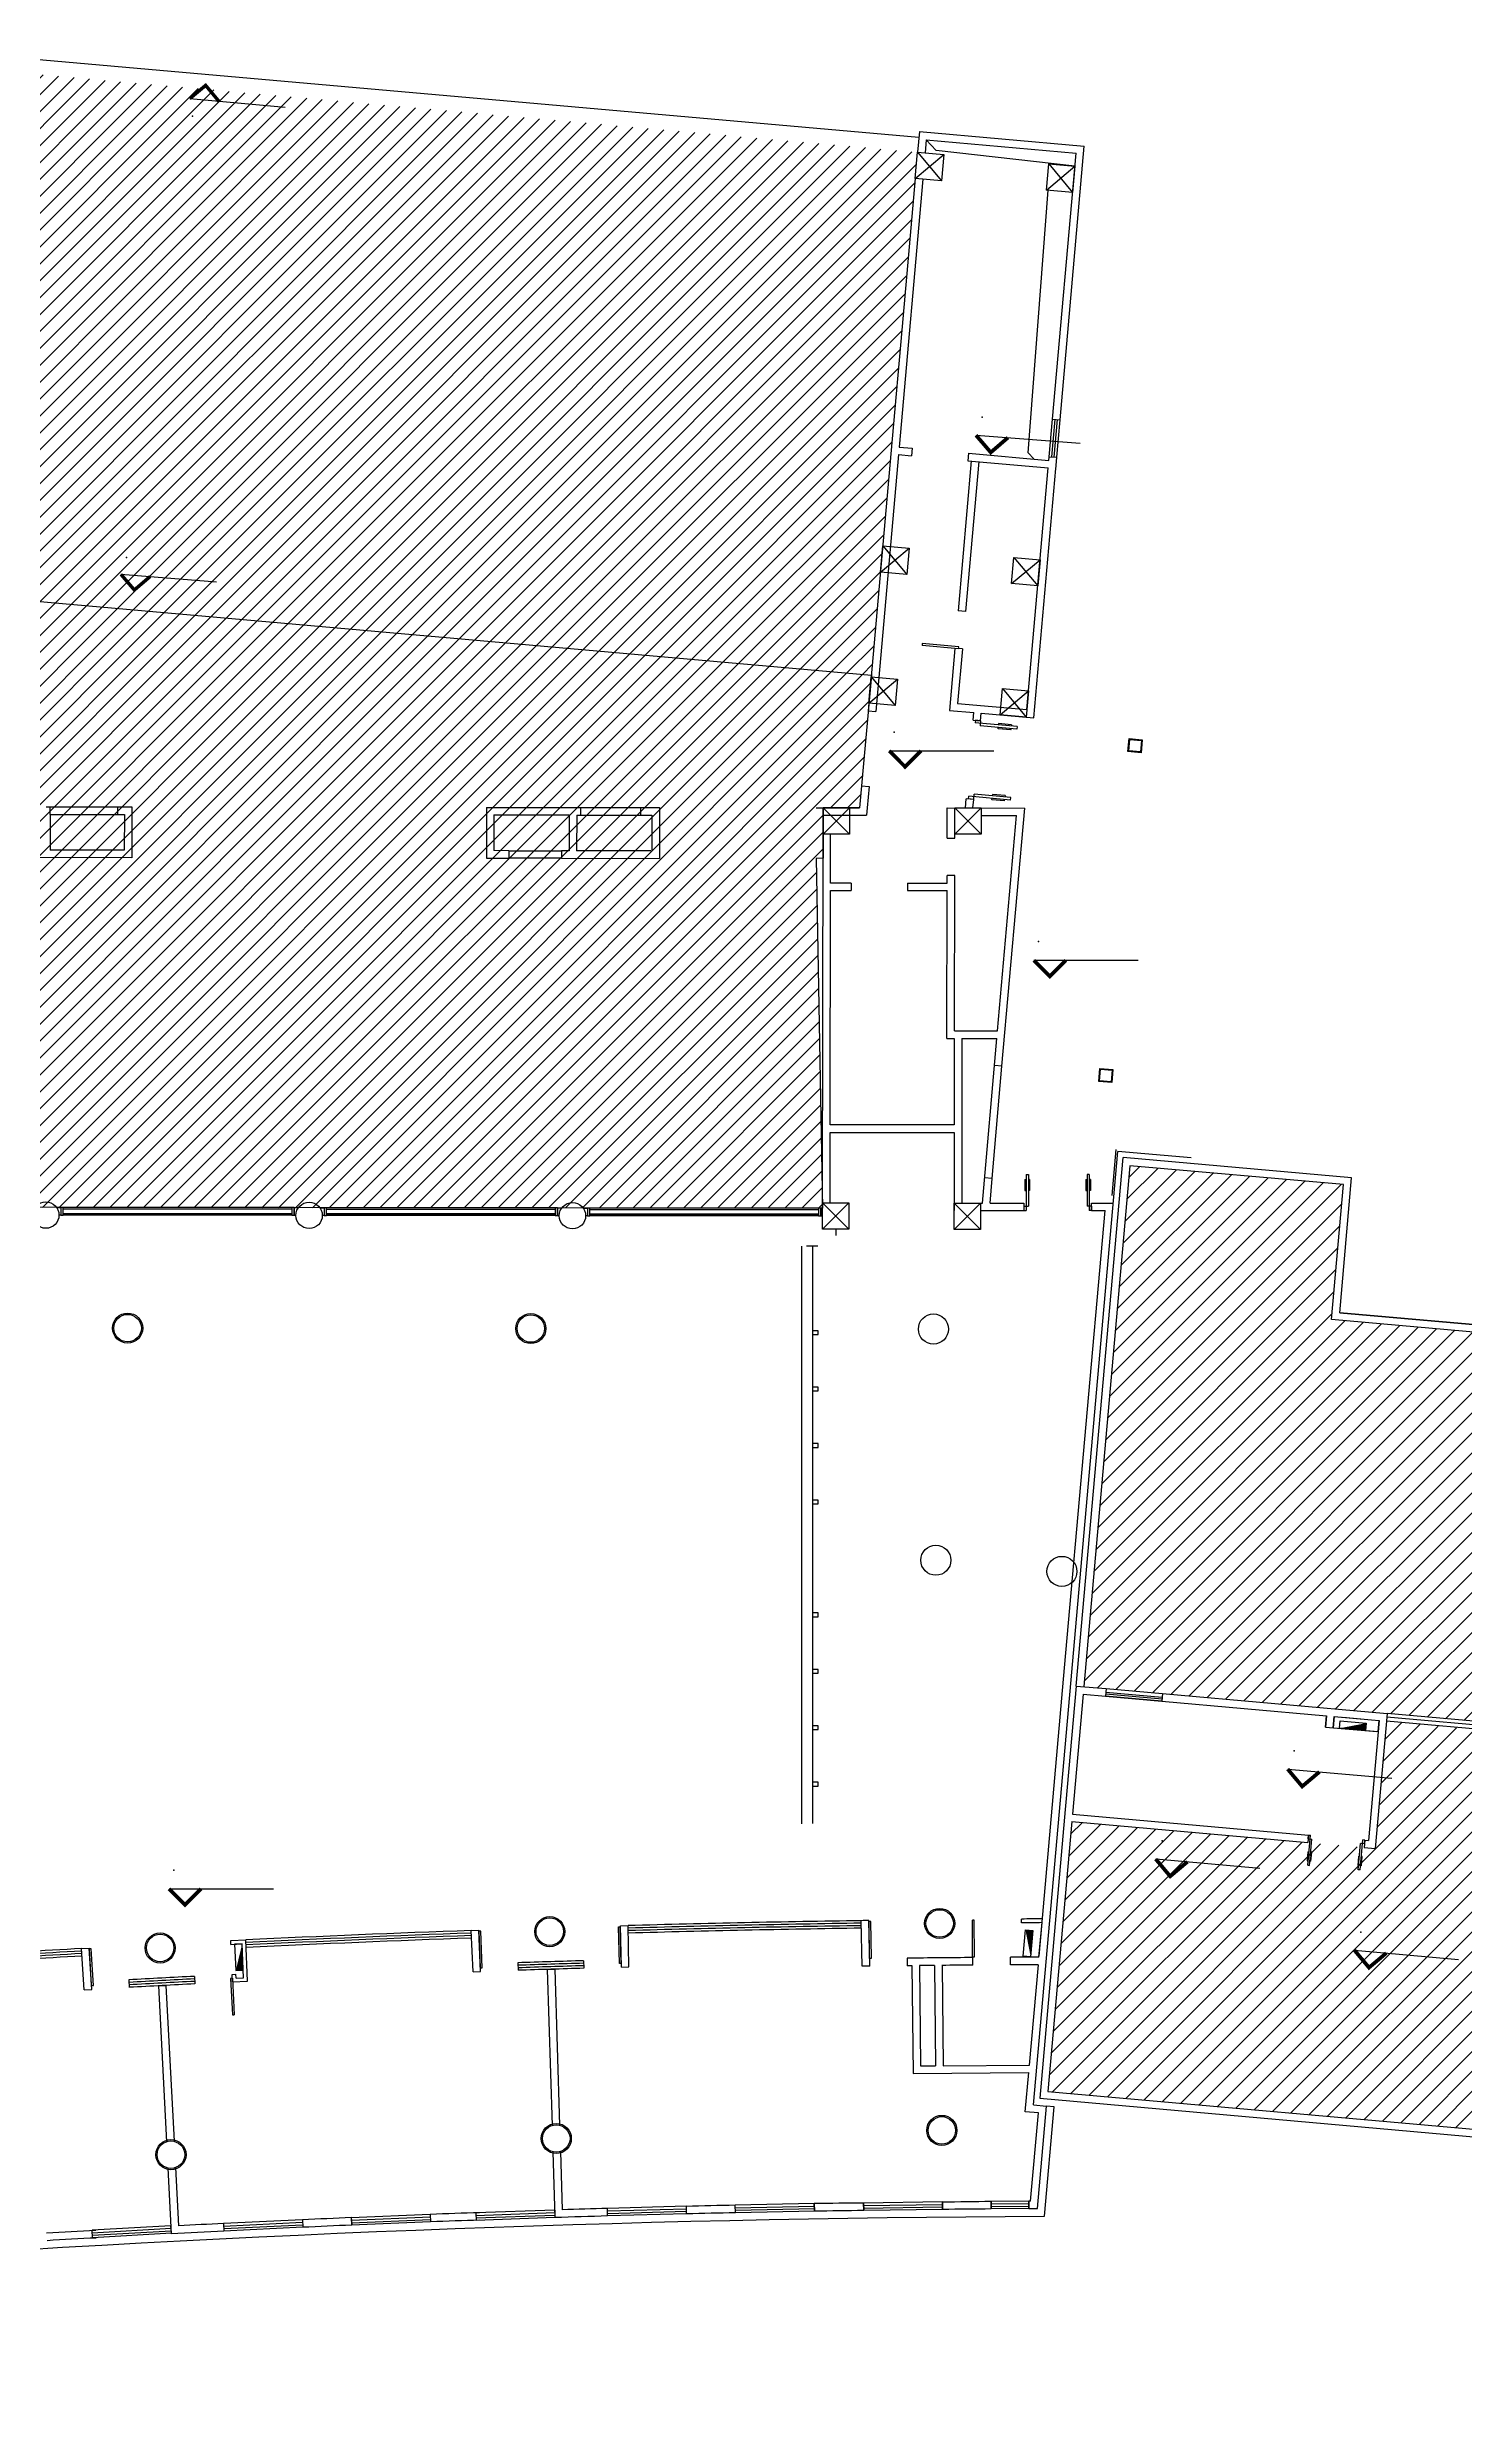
# Model space of a CAD drawing. Header units: millimetres. Extents: x -28081 to 11848482, y -6212777 to 128443.
# Drawn here: x 40840 to 78531, y -4922 to 57635 of the extents above; entities that cross this region are included whole.
import ezdxf

# ---------------------------------------------------------------- set-up
doc = ezdxf.new("R2010")
doc.units = ezdxf.units.MM
doc.header["$LTSCALE"] = 10
for name, color, linetype in [('A—\\M+5C3C5\\M+5B4B0', 135, 'Continuous'), ('A—\\M+5C7BD\\M+5CCE5', 7, 'Continuous'), ('E1-RV-5F$0$$2$A-WALL', 7, 'Continuous')]:
    doc.layers.add(name, color=color, linetype=linetype)
pattern_1 = [(45, (-6071.9, -5118.9), (-265.165, 265.165), [])]

msp = doc.modelspace()

# ---------------------------------------------------------------- hatches: boundary and pattern name
h = msp.add_hatch()
h.set_pattern_fill('ANSI31', color=8, scale=100, style=0)
edge = h.paths.add_edge_path()
edge.add_line((36783, 57188), (35559, 43348))
edge.add_line((35559, 43348), (62752, 40943))
edge.add_line((62752, 40943), (63981, 54839))
edge.add_line((63981, 54839), (36787, 57245))
h = msp.add_hatch()
h.set_pattern_fill('ANSI31', color=8, scale=100, style=0)
h.paths.add_polyline_path([(10150, 23512), (9461, 26769), (9715, 26823), (9359, 28506), (9104, 28452), (8815, 29822), (15271, 31189), (13932, 38239), (14030, 38260), (13984, 38480), (23210, 40433), (23488, 43581), (35565, 42514), (35638, 43341), (62752, 40943), (62438, 37419), (61469, 37420), (61468, 36081), (61286, 36069), (61457, 26776), (27093, 26809), (26494, 26767), (10192, 23316)])
h = msp.add_hatch()
h.set_pattern_fill('ANSI31', color=8, scale=3000, style=0)
h.set_pattern_definition(pattern_1)
edge = h.paths.add_edge_path()
edge.add_line((69626, 27906), (75303, 27403))
edge.add_line((75303, 27403), (74985, 23817))
edge.add_line((74985, 23817), (80564, 23322))
edge.add_line((80564, 23322), (79654, 13063))
edge.add_line((79654, 13063), (68398, 14061))
edge.add_line((68398, 14061), (69626, 27906))
h = msp.add_hatch()
h.set_pattern_fill('ANSI31', color=8, scale=3000, style=0)
h.set_pattern_definition(pattern_1)
edge = h.paths.add_edge_path()
edge.add_line((76449, 13146), (76149, 9759))
edge.add_line((76149, 9759), (68080, 10475))
edge.add_line((68080, 10475), (67444, 3303))
edge.add_line((67444, 3303), (78700, 2305))
edge.add_line((78700, 2305), (79635, 12850))
edge.add_line((79635, 12850), (76448, 13132))

# ---------------------------------------------------------------- linework, layer by layer
at = {"color": 1}
for p, q in [((44633, 56265), (47169, 56037)), ((65535, 47318), (68306, 47112)), ((42802, 43624), (45341, 43426)), ((63226, 38932), (66004, 38932)), ((67071, 33364), (69849, 33364)), ((73819, 11870), (76586, 11628)), ((70310, 9481), (73077, 9239)), ((44082, 8688), (46860, 8688)), ((75596, 7054), (78363, 6812))]:
    msp.add_line(p, q, dxfattribs=at)
for p, q in [((64105, 41781), (64100, 41731)), ((65072, 41646), (64100, 41731)), ((65076, 41696), (64105, 41781)), ((65072, 41646), (65076, 41696)), ((65518, 39745), (65512, 39675)), ((66627, 39576), (65512, 39675)), ((65657, 39732), (65518, 39745)), ((65657, 39732), (65645, 39593)), ((66621, 39507), (65645, 39593)), ((66124, 39515), (66127, 39550)), ((66462, 39486), (66124, 39515)), ((66136, 39655), (66133, 39620)), ((66474, 39625), (66136, 39655)), ((66462, 39486), (66465, 39520)), ((66474, 39625), (66471, 39590)), ((66627, 39576), (66621, 39507)), ((65333, 37653), (65339, 37723)), ((65472, 37641), (65333, 37653)), ((66455, 37624), (65339, 37723)), ((65472, 37641), (65485, 37780)), ((66461, 37694), (65485, 37780)), ((65957, 37633), (65960, 37668)), ((66295, 37603), (65957, 37633)), ((65970, 37772), (65966, 37737)), ((66308, 37742), (65970, 37772)), ((66295, 37603), (66298, 37638)), ((66308, 37742), (66305, 37707)), ((66455, 37624), (66461, 37694)), ((66836, 27539), (66836, 27248)), ((66836, 27539), (66866, 27539)), ((66866, 27674), (66866, 26714)), ((66866, 27674), (66926, 27674)), ((66926, 27674), (66926, 26834)), ((66956, 27539), (66926, 27539)), ((66956, 27539), (66956, 27248)), ((68456, 27539), (68456, 27248)), ((68456, 27539), (68486, 27539)), ((68486, 27674), (68486, 26834)), ((68546, 27674), (68486, 27674)), ((68546, 27674), (68546, 26714)), ((68576, 27539), (68546, 27539)), ((68576, 27539), (68576, 27248)), ((66836, 27248), (66866, 27248)), ((66956, 27248), (66926, 27248)), ((68456, 27248), (68486, 27248)), ((68576, 27248), (68546, 27248)), ((66806, 26834), (66806, 26714)), ((66806, 26834), (66926, 26834)), ((66806, 26714), (66866, 26714)), ((68606, 26834), (68486, 26834)), ((68606, 26714), (68546, 26714)), ((68606, 26834), (68606, 26714)), ((74352, 9316), (74423, 10113)), ((74352, 9316), (74423, 10113)), ((74364, 10018), (74373, 10117)), ((74364, 10018), (74373, 10117)), ((74364, 10018), (74464, 10009)), ((74364, 10018), (74464, 10009)), ((74373, 10117), (74423, 10113)), ((74373, 10117), (74423, 10113)), ((74402, 9312), (74464, 10009)), ((74402, 9312), (74464, 10009)), ((74337, 9430), (74362, 9428)), ((74337, 9430), (74362, 9428)), ((74359, 9671), (74384, 9669)), ((74359, 9671), (74384, 9669)), ((74437, 9421), (74412, 9423)), ((74437, 9421), (74412, 9423)), ((74458, 9663), (74433, 9665)), ((74458, 9663), (74433, 9665)), ((75697, 9197), (75759, 9894)), ((75697, 9197), (75759, 9894)), ((75703, 9552), (75728, 9550)), ((75703, 9552), (75728, 9550)), ((75747, 9192), (75818, 9989)), ((75747, 9192), (75818, 9989)), ((75859, 9885), (75759, 9894)), ((75859, 9885), (75759, 9894)), ((75803, 9543), (75778, 9546)), ((75803, 9543), (75778, 9546)), ((75867, 9985), (75818, 9989)), ((75867, 9985), (75818, 9989)), ((75859, 9885), (75867, 9985)), ((75859, 9885), (75867, 9985)), ((74352, 9316), (74402, 9312)), ((74352, 9316), (74402, 9312)), ((75682, 9311), (75707, 9308)), ((75682, 9311), (75707, 9308)), ((75747, 9192), (75697, 9197)), ((75747, 9192), (75697, 9197)), ((75782, 9302), (75757, 9304)), ((75782, 9302), (75757, 9304)), ((52374, 7564), (52324, 7562)), ((52358, 6588), (52324, 7562)), ((52408, 6590), (52374, 7564)), ((56027, 7679), (56077, 7681)), ((56055, 6705), (56027, 7679)), ((56105, 6706), (56077, 7681)), ((62740, 7820), (62690, 7819)), ((62703, 6845), (62690, 7819)), ((62753, 6845), (62740, 7820)), ((65489, 7852), (65439, 7852)), ((65441, 6877), (65439, 7852)), ((65489, 7852), (65439, 7852)), ((65441, 6877), (65439, 7852)), ((65491, 6877), (65489, 7852)), ((65491, 6877), (65489, 7852)), ((42016, 7091), (41966, 7089)), ((42020, 6115), (41966, 7089)), ((42070, 6118), (42016, 7091)), ((45765, 6311), (45715, 6309)), ((45715, 6309), (45765, 5335)), ((45765, 6311), (45815, 5338)), ((52358, 6588), (52408, 6590)), ((56105, 6706), (56055, 6705)), ((62703, 6845), (62753, 6845)), ((65441, 6877), (65491, 6877)), ((65441, 6877), (65491, 6877)), ((42020, 6115), (42070, 6118)), ((45765, 5335), (45815, 5338)), ((51026, 35), (48928, -53)), ((51026, 35), (51034, -164)), ((54334, 151), (52236, 76)), ((52236, 76), (52243, -124)), ((52238, 9), (54337, 84)), ((52241, -57), (54339, 18)), ((54334, 151), (54342, -49)), ((57834, 252), (55735, 195)), ((55741, -4), (55735, 195)), ((55737, 129), (57836, 186)), ((55739, 62), (57838, 119)), ((57840, 53), (55741, -4)), ((57840, 53), (57834, 252)), ((61234, 322), (59134, 278)), ((59139, 78), (59134, 278)), ((59136, 212), (61235, 256)), ((59137, 145), (61237, 189)), ((61238, 122), (59139, 78)), ((61238, 122), (61234, 322)), ((64644, 369), (62545, 338)), ((62548, 138), (62545, 338)), ((62546, 271), (64645, 302)), ((62547, 205), (64646, 236)), ((64647, 169), (62548, 138)), ((64647, 169), (64644, 369)), ((44132, -267), (42036, -386)), ((42047, -586), (42036, -386)), ((42039, -453), (44136, -334)), ((42043, -520), (44140, -401)), ((44144, -467), (42047, -586)), ((44144, -467), (44132, -267)), ((47629, -106), (45531, -207)), ((45531, -207), (45541, -407)), ((45534, -274), (47632, -173)), ((45537, -340), (47635, -239)), ((47638, -306), (45541, -407)), ((47629, -106), (47638, -306)), ((48928, -53), (48936, -252)), ((48930, -119), (51029, -31)), ((48933, -186), (51031, -98)), ((51034, -164), (48936, -252)), ((54342, -49), (52243, -124))]:
    msp.add_line(p, q)
at = {"lineweight": 13}
for p, q in [((74337, 9430), (74359, 9671)), ((74337, 9430), (74359, 9671)), ((74437, 9421), (74458, 9663)), ((74437, 9421), (74458, 9663)), ((75682, 9311), (75703, 9552)), ((75682, 9311), (75703, 9552)), ((75782, 9302), (75803, 9543)), ((75782, 9302), (75803, 9543))]:
    msp.add_line(p, q, dxfattribs=at)
at = {"color": 1, "extrusion": (0, 0, -1), "const_width": 91.7}
msp.add_lwpolyline([(-44633, 56265), (-45055, 56617), (-45407, 56195)], dxfattribs=at)
at = {"color": 1}
for points, const_width in [([(65535, 47318), (65927, 46863), (66382, 47255)], 100), ([(42802, 43624), (43160, 43206), (43578, 43563)], 91.7), ([(63226, 38932), (63650, 38507), (64074, 38932)], 100), ([(67071, 33364), (67495, 32940), (67919, 33364)], 100), ([(73819, 11870), (74205, 11410), (74664, 11796)], 100), ([(70310, 9481), (70696, 9021), (71155, 9407)], 100), ([(44082, 8688), (44507, 8264), (44931, 8688)], 100), ([(75596, 7054), (75981, 6595), (76441, 6980)], 100)]:
    msp.add_lwpolyline(points, dxfattribs=dict(at, const_width=const_width))
msp.add_lwpolyline([(10150, 23512), (9461, 26769), (9715, 26823), (9359, 28506), (9104, 28452), (8815, 29822), (15271, 31189), (13932, 38239), (14030, 38260), (13984, 38480), (23210, 40433), (23488, 43581), (35565, 42514), (35638, 43341), (62752, 40943), (62438, 37419), (61469, 37420), (61468, 36081), (61286, 36069), (61457, 26776), (27093, 26809), (26494, 26767), (10192, 23316)], close=True)
msp.add_lwpolyline([(61806, 26218), (61806, 26048)])
at = {"extrusion": (3.50377e-07, -7.27761e-09, 1), "elevation": 0}
msp.add_lwpolyline([(75195, 12954), (75213, 13153), (75910, 13091), (75892, 12892)], close=True, dxfattribs=at)
at = {"elevation": 0}
msp.add_lwpolyline([(66986, 6885), (66786, 6902), (66848, 7600), (67048, 7582)], close=True, dxfattribs=at)
msp.add_lwpolyline([(66986, 6885), (66786, 6902), (66848, 7600), (67048, 7582)], close=True, dxfattribs=at)
at = {"extrusion": (0, 0, -1)}
msp.add_lwpolyline([(-46026, 7224), (-45826, 7216), (-45856, 6517), (-46055, 6525)], close=True, dxfattribs=at)
at = {"color": 1}
for p in [(44709, 55802), (65700, 47803), (42955, 44067), (63354, 39427), (67199, 33860), (73990, 12352), (70481, 9963), (44211, 9184), (75766, 7537)]:
    msp.add_point(p, dxfattribs=at)
at = {"extrusion": (3.50377e-07, -7.27761e-09, 1)}
msp.add_solid([(75195, 12954, 0), (75195, 12954, 0), (75892, 12892, 0), (75910, 13091, 0)], dxfattribs=at)
msp.add_solid([(66986, 6885), (66986, 6885), (67048, 7582), (66848, 7600)])
msp.add_solid([(66986, 6885), (66986, 6885), (67048, 7582), (66848, 7600)])
at = {"extrusion": (0, 0, -1)}
msp.add_solid([(-46026, 7224), (-46026, 7224), (-46055, 6525), (-45856, 6517)], dxfattribs=at)
at = {"layer": 'A—\\M+5C3C5\\M+5B4B0'}
for p, q in [((36902, 57635), (64016, 55238)), ((67482, 46749), (67570, 47746)), ((67482, 46749), (67570, 47746)), ((67549, 46744), (67637, 47740)), ((67549, 46744), (67637, 47740)), ((67615, 46738), (67703, 47734)), ((67615, 46738), (67703, 47734)), ((67681, 46732), (67769, 47728)), ((67681, 46732), (67769, 47728)), ((69154, 27114), (69263, 28340)), ((41266, 26793), (41206, 26793)), ((41206, 26793), (41206, 26593)), ((41206, 26593), (41266, 26593)), ((41266, 26593), (41266, 26793)), ((47346, 26793), (41266, 26793)), ((41266, 26763), (47346, 26763)), ((41266, 26756), (47346, 26756)), ((47346, 26631), (41266, 26631)), ((41266, 26631), (41266, 26622)), ((41266, 26622), (47346, 26622)), ((41266, 26610), (47346, 26610)), ((47346, 26593), (41266, 26593)), ((47346, 26622), (47346, 26631)), ((48266, 26784), (48206, 26784)), ((48206, 26784), (48206, 26584)), ((48206, 26584), (48266, 26584)), ((48266, 26584), (48266, 26784)), ((54346, 26784), (48266, 26784)), ((48266, 26755), (54346, 26755)), ((48266, 26748), (54346, 26748)), ((54346, 26623), (48266, 26623)), ((48266, 26623), (48266, 26614)), ((48266, 26614), (54346, 26614)), ((48266, 26602), (54346, 26602)), ((54346, 26584), (48266, 26584)), ((54346, 26614), (54346, 26623)), ((55266, 26776), (55206, 26776)), ((55206, 26776), (55206, 26576)), ((55206, 26576), (55266, 26576)), ((55266, 26576), (55266, 26776)), ((61346, 26776), (55266, 26776)), ((55266, 26746), (61346, 26746)), ((55266, 26740), (61346, 26740)), ((61346, 26615), (55266, 26615)), ((55266, 26615), (55266, 26606)), ((55266, 26606), (61346, 26606)), ((55266, 26594), (61346, 26594)), ((61346, 26576), (55266, 26576)), ((61346, 26606), (61346, 26615)), ((60891, 25765), (60891, 10418)), ((61327, 25765), (61027, 25765)), ((61191, 25765), (61191, 10423)), ((43013, 6270), (43024, 6070)), ((44761, 6362), (44771, 6162)), ((53354, 6722), (53360, 6522)), ((55103, 6777), (55109, 6577)), ((66934, 388), (65934, 380)), ((65934, 380), (65936, 180)), ((65935, 313), (66935, 321)), ((65936, 247), (66935, 255)), ((66936, 188), (65936, 180)), ((66936, 188), (66934, 388)), ((66934, 388), (66936, 188))]:
    msp.add_line(p, q, dxfattribs=at)
at = {"layer": 'A—\\M+5C3C5\\M+5B4B0', "extrusion": (0, 0, -1)}
for p, q in [((47406, 26793), (47346, 26793)), ((47346, 26793), (47346, 26593)), ((47346, 26593), (47406, 26593)), ((47406, 26593), (47406, 26793)), ((54406, 26784), (54346, 26784)), ((54346, 26784), (54346, 26584)), ((54346, 26584), (54406, 26584)), ((54406, 26584), (54406, 26784)), ((61406, 26776), (61346, 26776)), ((61346, 26776), (61346, 26576)), ((61346, 26576), (61406, 26576)), ((61406, 26576), (61406, 26776))]:
    msp.add_line(p, q, dxfattribs=at)
at = {"layer": 'A—\\M+5C3C5\\M+5B4B0', "extrusion": (7.74398e-26, 8.19673e-27, -1)}
for p, q in [((61341, 23519), (61191, 23519)), ((61191, 23419), (61341, 23419)), ((61341, 23419), (61341, 23519)), ((61341, 22019), (61191, 22019)), ((61191, 21919), (61341, 21919)), ((61341, 21919), (61341, 22019)), ((61341, 20519), (61191, 20519)), ((61191, 20419), (61341, 20419)), ((61341, 20419), (61341, 20519)), ((61341, 19019), (61191, 19019)), ((61191, 18919), (61341, 18919)), ((61341, 18919), (61341, 19019)), ((61341, 16019), (61191, 16019)), ((61191, 15919), (61341, 15919)), ((61341, 15919), (61341, 16019)), ((61341, 14519), (61191, 14519)), ((61191, 14419), (61341, 14419)), ((61341, 14419), (61341, 14519)), ((61341, 13019), (61191, 13019)), ((61191, 12919), (61341, 12919)), ((61341, 12919), (61341, 13019)), ((61341, 11519), (61191, 11519)), ((61191, 11419), (61341, 11419)), ((61341, 11419), (61341, 11519))]:
    msp.add_line(p, q, dxfattribs=at)
at = {"layer": 'A—\\M+5C3C5\\M+5B4B0'}
for points in [[(68165, 54469), (64471, 54889), (64211, 55170)], [(67075, 46690), (66920, 46853), (67456, 53829)], [(67075, 46690), (66920, 46853), (67456, 53829)], [(70478, 13675), (68978, 13808)], [(70482, 13726), (68983, 13859)], [(70486, 13774), (68987, 13907)], [(70495, 13874), (68996, 14007)], [(79642, 12863), (76449, 13146)], [(79651, 12963), (76458, 13246)], [(79659, 13062), (76466, 13345)]]:
    msp.add_lwpolyline(points, dxfattribs=at)
msp.add_lwpolyline([(606, -4315), (735, -4922, -0.034352), (67351, -11), (67609, 2895), (67409, 2912)], format="xyb", dxfattribs=at)
for radius, start, end in [(495100, 92.04405, 92.73841), (495033, 92.04401, 92.73846), (495100, 90.84405, 91.56156), (495033, 90.84401, 91.56161), (494967, 90.84396, 91.56165), (494900, 90.84391, 91.5617), (495100, 93.24401, 93.96152), (495033, 93.24397, 93.96157), (494967, 93.24392, 93.96162), (494900, 93.24388, 93.96167), (494967, 92.04396, 92.7385), (494900, 92.04391, 92.73855), (494200, 93.00281, 93.10425), (494200, 92.90136, 93.00281), (494133, 92.90136, 93.00281), (494200, 91.8028, 91.90425), (494133, 91.8028, 91.90425), (494067, 91.8028, 91.90425), (494000, 91.8028, 91.90425), (494200, 91.70136, 91.8028), (494133, 91.70136, 91.8028), (494067, 91.70136, 91.8028), (494000, 91.70136, 91.8028), (494133, 93.00281, 93.10425), (494067, 93.00281, 93.10425), (494000, 93.00281, 93.10425), (494067, 92.90136, 93.00281), (494000, 92.90136, 93.00281)]:
    msp.add_arc((69776, -487205), radius, start, end, dxfattribs=at)
at = {"layer": 'A—\\M+5C7BD\\M+5CCE5'}
for p, q in [((63273, 46826), (62669, 39997)), ((63471, 46803), (62868, 39980)), ((65406, 46635), (65059, 42651)), ((65606, 46617), (65258, 42634)), ((66888, 40027), (67456, 46450)), ((67069, 39810), (67655, 46432)), ((65258, 42634), (65059, 42651)), ((64972, 41655), (64828, 40005)), ((65171, 41638), (64972, 41655)), ((65171, 41638), (65045, 40187)), ((65045, 40187), (66888, 40027)), ((62669, 39997), (62868, 39980)), ((64828, 40005), (65476, 39949)), ((65458, 39750), (65476, 39949)), ((65458, 39750), (65657, 39732)), ((65657, 39732), (65675, 39932)), ((65675, 39932), (67069, 39810)), ((62492, 38005), (62438, 37419)), ((62492, 38005), (62692, 37987)), ((62692, 37987), (62639, 37419)), ((62668, 37733), (62669, 37733)), ((65251, 37414), (65273, 37658)), ((65472, 37641), (65273, 37658)), ((65452, 37414), (65472, 37641)), ((40819, 37443), (40919, 37443)), ((40919, 37243), (40918, 36293)), ((40919, 37443), (42719, 37441)), ((40919, 37243), (40919, 37443)), ((40919, 37243), (42719, 37241)), ((42719, 37441), (43094, 37440)), ((42719, 37241), (42719, 37441)), ((42719, 37241), (42894, 37240)), ((42894, 37240), (42893, 36291)), ((43094, 37440), (43093, 36090)), ((52519, 37429), (52517, 36079)), ((52519, 37429), (55016, 37426)), ((52719, 37229), (52717, 36279)), ((52719, 37229), (54719, 37227)), ((54719, 37227), (54717, 36277)), ((54919, 37226), (54917, 36276)), ((54919, 37226), (55016, 37226)), ((55016, 37426), (56616, 37425)), ((55016, 37426), (55016, 37226)), ((55016, 37226), (56616, 37225)), ((56616, 37424), (57116, 37424)), ((56616, 37424), (56616, 37224)), ((56616, 37224), (56916, 37224)), ((56916, 37224), (56917, 36274)), ((57116, 37424), (57118, 36074)), ((61286, 37419), (62438, 37419)), ((61485, 37219), (62621, 37219)), ((62639, 37419), (62621, 37219)), ((64768, 36615), (64769, 37415)), ((64771, 37415), (66828, 37412)), ((64968, 36614), (64969, 37114)), ((65669, 37214), (66610, 37212)), ((66107, 31489), (66610, 37212)), ((66225, 30552), (66828, 37412)), ((42893, 36291), (40918, 36293)), ((64768, 36615), (64968, 36614)), ((43093, 36090), (38443, 36096)), ((52517, 36079), (53117, 36078)), ((53117, 36278), (52717, 36279)), ((53117, 36278), (53117, 36078)), ((53117, 36278), (54517, 36277)), ((54517, 36077), (53117, 36078)), ((54517, 36277), (54517, 36077)), ((54717, 36277), (54517, 36277)), ((54517, 36077), (57118, 36074)), ((56892, 36274), (54917, 36276)), ((56893, 36274), (54918, 36276)), ((62217, 35419), (62217, 35219)), ((63717, 35419), (63717, 35219)), ((63717, 35419), (64767, 35419)), ((63717, 35219), (64766, 35219)), ((64762, 31289), (64766, 35219)), ((64967, 35614), (64767, 35614)), ((64767, 35419), (64767, 35614)), ((64962, 31489), (64967, 35614)), ((64762, 31289), (64956, 31289)), ((64956, 31289), (64956, 28989)), ((64962, 31489), (66107, 31489)), ((65156, 31289), (65156, 26914)), ((65156, 31289), (66090, 31289)), ((65705, 26914), (66089, 31289)), ((65963, 27563), (66225, 30552)), ((66227, 30552), (66026, 30569)), ((64956, 28789), (64956, 26714)), ((68072, 14350), (69308, 28286)), ((71250, 28114), (69308, 28286)), ((65963, 27563), (65762, 27581)), ((65906, 26914), (65963, 27567)), ((68198, 14078), (69444, 28123)), ((69626, 27906), (68398, 14061)), ((75520, 27584), (69444, 28123)), ((75303, 27403), (69626, 27906)), ((75202, 23998), (75520, 27584)), ((65656, 26914), (65705, 26914)), ((65906, 26914), (66806, 26914)), ((66806, 26914), (66806, 26714)), ((68606, 26714), (68606, 26914)), ((68606, 26914), (69186, 26914)), ((74985, 23817), (75303, 27403)), ((41093, 26793), (41206, 26793)), ((41206, 26593), (41156, 26593)), ((41206, 26793), (41206, 26593)), ((47406, 26793), (47406, 26593)), ((47406, 26793), (47525, 26793)), ((47406, 26593), (47456, 26593)), ((48093, 26784), (48206, 26784)), ((48206, 26584), (48156, 26584)), ((48206, 26784), (48206, 26584)), ((54406, 26784), (54406, 26584)), ((54406, 26784), (54525, 26784)), ((54406, 26584), (54456, 26584)), ((55093, 26776), (55206, 26776)), ((55206, 26576), (55156, 26576)), ((55206, 26776), (55206, 26576)), ((61406, 26776), (61406, 26576)), ((61406, 26776), (61457, 26776)), ((61406, 26576), (61456, 26576)), ((65657, 26714), (66806, 26714)), ((67890, 14558), (68968, 26714)), ((68606, 26714), (68968, 26714)), ((80564, 23322), (74985, 23817)), ((75202, 23998), (80581, 23521)), ((80581, 23521), (75202, 23998)), ((67061, 2944), (68089, 14540)), ((67211, 6901), (67890, 14558)), ((68199, 14078), (67881, 10492)), ((68199, 14078), (67881, 10492)), ((68380, 13861), (68098, 10674)), ((68380, 13861), (68098, 10674)), ((68199, 14078), (68996, 14008)), ((68199, 14078), (68996, 14008)), ((68380, 13861), (68978, 13808)), ((68380, 13861), (68978, 13808)), ((68996, 14008), (68978, 13808)), ((68996, 14008), (68978, 13808)), ((68978, 13808), (70472, 13676)), ((68978, 13808), (70472, 13676)), ((68996, 14008), (70490, 13875)), ((68996, 14008), (70490, 13875)), ((70490, 13875), (70472, 13676)), ((70490, 13875), (70472, 13676)), ((70490, 13875), (76466, 13345)), ((70490, 13875), (76466, 13345)), ((70472, 13676), (74855, 13287)), ((70472, 13676), (74855, 13287)), ((74829, 12988), (74855, 13287)), ((75054, 13270), (75028, 12971)), ((75054, 13270), (75028, 12971)), ((75028, 12971), (75054, 13270)), ((75054, 13270), (76050, 13181)), ((75054, 13270), (76050, 13181)), ((75287, 13249), (76050, 13181)), ((75287, 13249), (76050, 13181)), ((76250, 13164), (75967, 9976)), ((76250, 13164), (75967, 9976)), ((76050, 13181), (76250, 13164)), ((76050, 13181), (76250, 13164)), ((76466, 13345), (76149, 9759)), ((76466, 13345), (76149, 9759)), ((76223, 12865), (76250, 13164)), ((74829, 12988), (76223, 12865)), ((68098, 10674), (74373, 10117)), ((68098, 10674), (74373, 10117)), ((67889, 10592), (67227, 3121)), ((68080, 10475), (67444, 3303)), ((68080, 10475), (74356, 9918)), ((68080, 10475), (74356, 9918)), ((74373, 10117), (74356, 9918)), ((74373, 10117), (74356, 9918)), ((75867, 9985), (75850, 9786)), ((75867, 9985), (75850, 9786)), ((75850, 9786), (76149, 9759)), ((75850, 9786), (76149, 9759)), ((75867, 9985), (75967, 9976)), ((75867, 9985), (75967, 9976)), ((52116, 7580), (52316, 7587)), ((52163, 6481), (52116, 7580)), ((52362, 6488), (52316, 7587)), ((56084, 7706), (56284, 7711)), ((56107, 6606), (56084, 7706)), ((56307, 6612), (56284, 7711)), ((62508, 6629), (62482, 7841)), ((62708, 6632), (62682, 7844)), ((66747, 7786), (66747, 7886)), ((67208, 6872), (67290, 7789)), ((67211, 6901), (67290, 7789)), ((41759, 7102), (41958, 7113)), ((41827, 6004), (41759, 7102)), ((42027, 6015), (41958, 7113)), ((45722, 7311), (46122, 7330)), ((45725, 7212), (45722, 7311)), ((45727, 7211), (46026, 7225)), ((46064, 6325), (46026, 7225)), ((46168, 6231), (46122, 7330)), ((45760, 6411), (45859, 6416)), ((45770, 6212), (45760, 6411)), ((45865, 6317), (45859, 6416)), ((45865, 6317), (46064, 6325)), ((52163, 6481), (52362, 6488)), ((54135, 6547), (54265, 2401)), ((54334, 6554), (54465, 2407)), ((56107, 6606), (56307, 6612)), ((63702, 6844), (63705, 6644)), ((63830, 6646), (63860, 3781)), ((64030, 6648), (64058, 3983)), ((64430, 6652), (64458, 3986)), ((64630, 6654), (64658, 3987)), ((65447, 6662), (65447, 6861)), ((66447, 6668), (66447, 6868)), ((66954, 4005), (67191, 6672)), ((41827, 6004), (42027, 6015)), ((43798, 6112), (44015, 1968)), ((43997, 6122), (44215, 1979)), ((45770, 6212), (46168, 6231)), ((63860, 3781), (66936, 3805)), ((64058, 3983), (64458, 3986)), ((64658, 3987), (66954, 4005)), ((66844, 2763), (66936, 3805)), ((67444, 3303), (96580, 719)), ((67193, 2731), (66844, 2763, 0)), ((66985, 387), (67193, 2731)), ((67061, 2944), (67410, 2912)), ((67168, 188), (67410, 2912)), ((67227, 3121), (67426, 3104)), ((67227, 3121), (96363, 538)), ((44052, 1267), (44143, -478)), ((44251, 1278), (44333, -268)), ((54287, 1699), (54342, -49)), ((54487, 1705), (54536, 158)), ((51026, 35), (51036, -164)), ((52236, 76), (52243, -124)), ((55742, -6), (55735, 194)), ((57841, 50), (57835, 249)), ((59139, 78), (59134, 280)), ((61234, 321), (61237, 121)), ((62545, 341), (62548, 141)), ((64644, 369), (64646, 168)), ((65936, 180), (65934, 387)), ((66934, 387), (66936, 187)), ((42047, -586), (42036, -386)), ((45531, -207), (45541, -407)), ((47629, -107), (47639, -307)), ((48927, -50), (48938, -250))]:
    msp.add_line(p, q, dxfattribs=at)
for points in [[(63981, 54839), (64678, 54778), (64617, 54080), (63919, 54142)], [(67467, 54531), (68165, 54469), (68103, 53772), (67406, 53834)], [(63056, 44380), (63754, 44318), (63692, 43621), (62995, 43683)], [(66543, 44072), (67240, 44010), (67178, 43313), (66481, 43375)], [(62748, 40894), (63445, 40832), (63384, 40135), (62686, 40196)], [(66234, 40585), (66932, 40524), (66870, 39826), (66173, 39888)], [(69622, 39237), (69931, 39210), (69904, 38901), (69595, 38928)], [(61469, 37419), (62169, 37418), (62168, 36718), (61468, 36719)], [(64969, 37414), (65669, 37414), (65668, 36714), (64968, 36714)], [(68845, 30471), (69154, 30444), (69126, 30135), (68817, 30163)], [(61457, 26919), (62157, 26918), (62156, 26218), (61456, 26219)], [(64956, 26914), (65656, 26914), (65656, 26214), (64956, 26214)]]:
    msp.add_lwpolyline(points, close=True, dxfattribs=at)
for points in [[(69604, 39259), (69953, 39228), (69922, 38879), (69573, 38910), (69604, 39259)], [(61457, 26919), (61468, 36719)], [(62217, 35419), (61667, 35419), (61668, 36718)], [(64956, 28989), (61659, 28989), (61667, 35219), (62217, 35219)], [(68827, 30493), (69175, 30462), (69144, 30113), (68796, 30144), (68827, 30493)], [(61657, 26918), (61659, 28789), (64956, 28789)], [(74855, 13287), (74829, 12988), (76191, 12868)], [(74855, 13287), (74829, 12988), (76191, 12868)], [(54135, 6547), (54334, 6554)], [(43798, 6112), (43997, 6122)]]:
    msp.add_lwpolyline(points, dxfattribs=at)
for centre, radius in [((40806, 26593), 350), ((47806, 26585), 350), ((54806, 26576), 350), ((42981, 23590), 400), ((42981, 23590), 365), ((53699, 23578), 400), ((53699, 23578), 365), ((64402, 23565), 400), ((64466, 17421), 400), ((67817, 17124), 400), ((64568, 7768), 400), ((64568, 7768), 365), ((43845, 7116), 400), ((54203, 7550), 400), ((54203, 7550), 365), ((43845, 7116), 365), ((64626, 2268), 400), ((64626, 2268), 365), ((44133, 1623), 400), ((44133, 1623), 365), ((54376, 2053), 400), ((54376, 2053), 365)]:
    msp.add_circle(centre, radius, dxfattribs=at)
for centre, radius, start, end in [((69776, -487205), 495100, 90.82091, 90.84405), ((69775, -487205), 495100, 90.28663, 90.35047), ((69775, -487205), 495000, 90.28772, 90.35054), ((69402, -483976), 490653, 90.78172, 90.80507), ((69402, -483976), 490853, 90.46166, 90.66528), ((69402, -483976), 490653, 90.6507, 90.6653), ((69402, -483976), 490653, 90.58063, 90.62734), ((69402, -483976), 490653, 90.46184, 90.55728), ((69402, -483976), 490853, 90.25604, 90.34493), ((69402, -483976), 490653, 90.25822, 90.34506), ((54170, -74592), 74694, 91.40737, 92.41271), ((69738, -486690), 487085, 91.64733, 91.78849), ((69738, -486690), 487085, 91.24738, 91.40031), ((63934, -246831), 246956, 91.11268, 91.41384), ((64055, -167154), 167499, 90.51652, 90.96488), ((64053, -167004), 167148, 90.51593, 90.96509), ((55686, 694965), 694654, 270.738902, 270.845314), ((69738, -486690), 486885, 90.59898, 90.59915), ((69738, -486690), 486885, 90.44738, 90.59898), ((68205, -255047), 255437, 90.27366, 90.28496), ((69268, -415108), 415301, 90.28973, 90.32173), ((45932, -81780), 81476, 92.67114, 93.59322), ((45916, -81468), 80964, 92.66874, 93.59433), ((69738, -486690), 486885, 92.84854, 93.01329), ((69738, -486690), 487085, 92.8486, 92.98976), ((69738, -486690), 487085, 92.44865, 92.60158), ((69738, -486690), 486885, 92.44843, 92.60141), ((54162, -74306), 74208, 91.40466, 92.414), ((69738, -486690), 486885, 91.64727, 91.81202)]:
    msp.add_arc(centre, radius, start, end, dxfattribs=at)
at = {"layer": 'Defpoints'}
for p, q in [((63919, 54142), (64678, 54778)), ((63981, 54839), (64617, 54080)), ((67406, 53834), (68165, 54469)), ((67467, 54531), (68103, 53772)), ((62995, 43683), (63754, 44318)), ((63056, 44380), (63692, 43621)), ((66481, 43375), (67240, 44010)), ((66543, 44072), (67178, 43313)), ((62686, 40196), (63445, 40832)), ((62748, 40894), (63384, 40135)), ((66173, 39888), (66932, 40524)), ((66234, 40585), (66870, 39826)), ((61468, 36719), (62169, 37418)), ((61469, 37419), (62168, 36718)), ((64968, 36714), (65669, 37414)), ((64969, 37414), (65668, 36714)), ((61456, 26219), (62157, 26918)), ((61457, 26919), (62156, 26218)), ((64956, 26914), (65656, 26214)), ((64956, 26214), (65656, 26914))]:
    msp.add_line(p, q, dxfattribs=at)
at = {"layer": 'E1-RV-5F$0$$2$A-WALL'}
for p, q in [((64029, 55387), (63981, 54839)), ((64029, 55387), (63981, 54839)), ((64029, 55387), (68412, 55000)), ((64029, 55387), (68412, 55000)), ((64211, 55170), (64180, 54822)), ((64211, 55170), (64180, 54822)), ((64211, 55170), (68195, 54818)), ((64211, 55170), (68195, 54818)), ((67570, 47746), (68195, 54818)), ((67570, 47746), (68195, 54818)), ((67769, 47728), (68412, 55000)), ((67769, 47728), (68412, 55000)), ((64119, 54124), (63489, 47002)), ((64119, 54124), (63489, 47002)), ((63919, 54142), (63598, 50506)), ((63919, 54142), (63598, 50506)), ((63598, 50506), (63273, 46826)), ((63598, 50506), (63273, 46826)), ((67570, 47746), (67769, 47728)), ((67570, 47746), (67769, 47728)), ((63489, 47002), (63838, 46971)), ((63489, 47002), (63838, 46971)), ((63838, 46971), (63820, 46772)), ((63838, 46971), (63820, 46772)), ((63471, 46803), (63820, 46772)), ((63471, 46803), (63820, 46772)), ((65332, 46839), (65314, 46640)), ((65332, 46839), (65314, 46640)), ((65314, 46640), (67456, 46451)), ((65314, 46640), (67456, 46451)), ((65332, 46839), (67473, 46650)), ((65332, 46839), (67473, 46650)), ((67473, 46650), (67482, 46749)), ((67473, 46650), (67482, 46749)), ((67482, 46749), (67681, 46732)), ((67482, 46749), (67681, 46732)), ((67653, 46408), (67681, 46732)), ((67653, 46408), (67681, 46732))]:
    msp.add_line(p, q, dxfattribs=at)

# ---------------------------------------------------------------- texts
for p in [(75082, 45708), (64579, 3784), (67202, -4235)]:
    msp.add_text('$DDT_AUDIT_GENERATED_(0)', height=1).set_placement(p)

doc.saveas('drawing.dxf')
